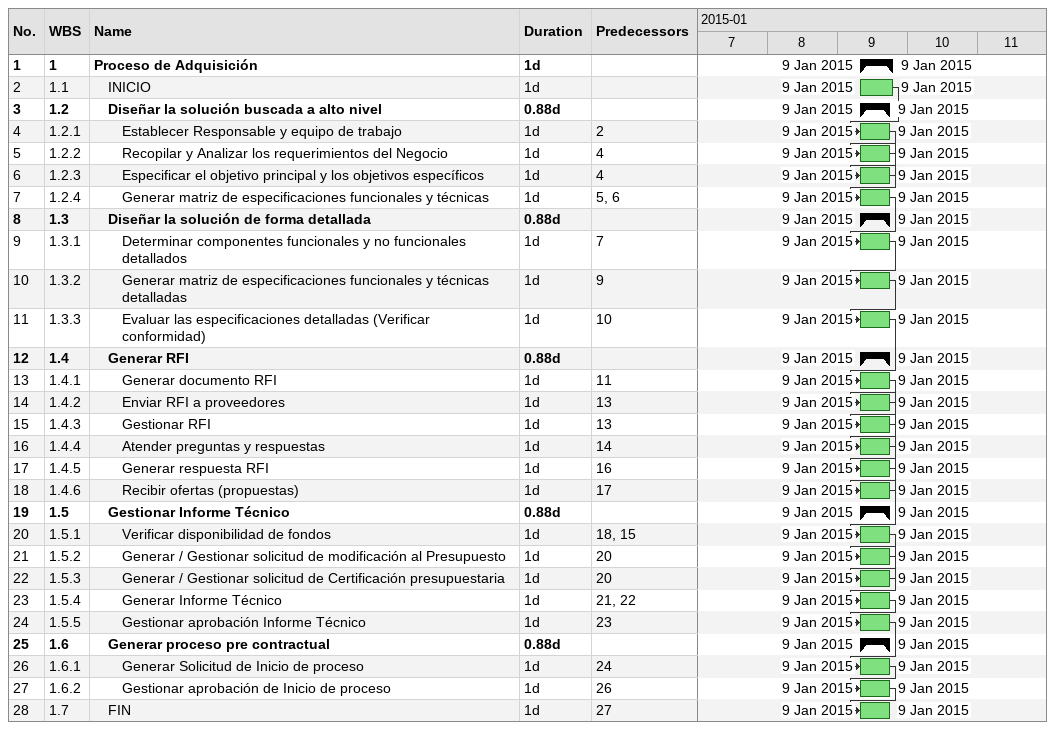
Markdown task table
| ID | WBS | Task | Duration | Start | Finish | Predecessors |
|---|---|---|---|---|---|---|
| 1 | 1 | **Proceso de Adquisición** | 1d | 2015-01-09 | 2015-01-09 |  |
| 2 | 1.1 | INICIO | 1d | 2015-01-09 | 2015-01-09 |  |
| 3 | 1.2 | **Diseñar la solución buscada a alto nivel** | 0.88d | 2015-01-09 | 2015-01-09 |  |
| 4 | 1.2.1 | Establecer Responsable y equipo de trabajo | 1d | 2015-01-09 | 2015-01-09 | 2 |
| 5 | 1.2.2 | Recopilar y Analizar los requerimientos del Negocio | 1d | 2015-01-09 | 2015-01-09 | 4 |
| 6 | 1.2.3 | Especificar el objetivo principal y los objetivos específicos | 1d | 2015-01-09 | 2015-01-09 | 4 |
| 7 | 1.2.4 | Generar matriz de especificaciones funcionales y técnicas | 1d | 2015-01-09 | 2015-01-09 | 5, 6 |
| 8 | 1.3 | **Diseñar la solución de forma detallada** | 0.88d | 2015-01-09 | 2015-01-09 |  |
| 9 | 1.3.1 | Determinar componentes funcionales y no funcionales detallados | 1d | 2015-01-09 | 2015-01-09 | 7 |
| 10 | 1.3.2 | Generar matriz de especificaciones funcionales y técnicas detalladas | 1d | 2015-01-09 | 2015-01-09 | 9 |
| 11 | 1.3.3 | Evaluar las especificaciones detalladas (Verificar conformidad) | 1d | 2015-01-09 | 2015-01-09 | 10 |
| 12 | 1.4 | **Generar RFI** | 0.88d | 2015-01-09 | 2015-01-09 |  |
| 13 | 1.4.1 | Generar documento RFI | 1d | 2015-01-09 | 2015-01-09 | 11 |
| 14 | 1.4.2 | Enviar RFI a proveedores | 1d | 2015-01-09 | 2015-01-09 | 13 |
| 15 | 1.4.3 | Gestionar RFI | 1d | 2015-01-09 | 2015-01-09 | 13 |
| 16 | 1.4.4 | Atender preguntas y respuestas | 1d | 2015-01-09 | 2015-01-09 | 14 |
| 17 | 1.4.5 | Generar respuesta RFI | 1d | 2015-01-09 | 2015-01-09 | 16 |
| 18 | 1.4.6 | Recibir ofertas (propuestas) | 1d | 2015-01-09 | 2015-01-09 | 17 |
| 19 | 1.5 | **Gestionar Informe Técnico** | 0.88d | 2015-01-09 | 2015-01-09 |  |
| 20 | 1.5.1 | Verificar disponibilidad de fondos | 1d | 2015-01-09 | 2015-01-09 | 18, 15 |
| 21 | 1.5.2 | Generar / Gestionar solicitud de modificación al Presupuesto | 1d | 2015-01-09 | 2015-01-09 | 20 |
| 22 | 1.5.3 | Generar / Gestionar solicitud de Certificación presupuestaria | 1d | 2015-01-09 | 2015-01-09 | 20 |
| 23 | 1.5.4 | Generar Informe Técnico | 1d | 2015-01-09 | 2015-01-09 | 21, 22 |
| 24 | 1.5.5 | Gestionar aprobación Informe Técnico | 1d | 2015-01-09 | 2015-01-09 | 23 |
| 25 | 1.6 | **Generar proceso pre contractual** | 0.88d | 2015-01-09 | 2015-01-09 |  |
| 26 | 1.6.1 | Generar Solicitud de Inicio de proceso | 1d | 2015-01-09 | 2015-01-09 | 24 |
| 27 | 1.6.2 | Gestionar aprobación de Inicio de proceso | 1d | 2015-01-09 | 2015-01-09 | 26 |
| 28 | 1.7 | FIN | 1d | 2015-01-09 | 2015-01-09 | 27 |
